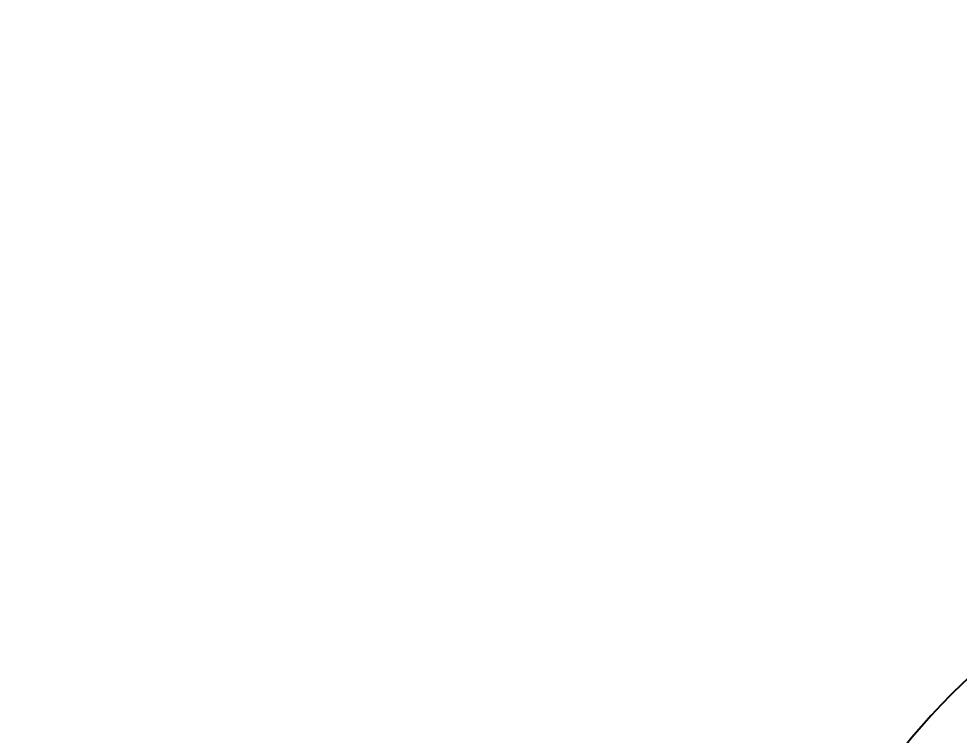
# Model space of a CAD drawing. Header units: millimetres. Extents: x 5828 to 6704, y 123 to 421.
# Drawn here: x 6548.64 to 6567.58, y 343.59 to 358.02 of the extents above; entities that cross this region are included whole.
import ezdxf

# ---------------------------------------------------------------- set-up
doc = ezdxf.new("R2010")
doc.units = ezdxf.units.MM
doc.layers.add('尺寸标注', color=7, linetype='Continuous')
doc.layers.add('运动范围', color=7, linetype='Continuous')
doc.styles.add('微软雅黑', font='msyh.ttc', dxfattribs={"height": 1.5})
doc.dimstyles.new('尺寸标注_1_20比例', dxfattribs={"dimtxt": 1.5, "dimasz": 1.25, "dimexe": 0.5, "dimexo": 0.4, "dimgap": 0.5, "dimtad": 1, "dimdec": 1, "dimlfac": 20, "dimdsep": 46, "dimtxsty": '微软雅黑', "dimcen": 0.09, "dimadec": 0, "dimazin": 0, "dimtp": 0.01, "dimtm": 0.01, "dimtfac": 1, "dimtdec": 1, "dimtofl": 0, "dimtmove": 0, "dimatfit": 3, "dimfxl": 1, "dimtolj": 1, "dimarcsym": 0})

# ---------------------------------------------------------------- blocks, each defined once
blk = doc.blocks.new('*D813')
at = {"layer": 'Defpoints', "color": 0}
for p in [(6512.923, 388.78), (6576.903, 388.78), (6574.497, 314.953)]:
    blk.add_point(p, dxfattribs=at)
at = {"layer": '尺寸标注', "color": 0, "lineweight": -2}
for p, q in [((6576.503, 388.78), (6512.423, 388.78)), ((6512.923, 316.203), (6512.923, 387.53)), ((6574.097, 314.953), (6512.423, 314.953))]:
    blk.add_line(p, q, dxfattribs=at)
at = {"layer": '尺寸标注', "color": 0}
for points in [[(6513.131, 387.53), (6512.714, 387.53), (6512.923, 388.78)], [(6512.714, 316.203), (6513.131, 316.203), (6512.923, 314.953)]]:
    blk.add_solid(points, dxfattribs=at)
at = {"layer": '尺寸标注', "color": 0, "insert": (6511.644, 357.269), "char_height": 1.5, "attachment_point": 5, "rotation": 90, "style": '微软雅黑'}
blk.add_mtext('\\A1;1476.6', dxfattribs=at)
blk = doc.blocks.new('*D815')
at = {"layer": 'Defpoints', "color": 0}
for p in [(6576.903, 388.78), (6505.216, 289.326), (6557.104, 289.326)]:
    blk.add_point(p, dxfattribs=at)
at = {"layer": '尺寸标注', "color": 0, "lineweight": -2}
for p, q in [((6576.503, 388.78), (6504.716, 388.78)), ((6505.216, 387.53), (6505.216, 290.576)), ((6556.704, 289.326), (6504.716, 289.326))]:
    blk.add_line(p, q, dxfattribs=at)
at = {"layer": '尺寸标注', "color": 0}
for points in [[(6505.424, 387.53), (6505.008, 387.53), (6505.216, 388.78)], [(6505.008, 290.576), (6505.424, 290.576), (6505.216, 289.326)]]:
    blk.add_solid(points, dxfattribs=at)
at = {"layer": '尺寸标注', "color": 0, "insert": (6503.937, 339.399), "char_height": 1.5, "attachment_point": 5, "rotation": 90, "style": '微软雅黑'}
blk.add_mtext('\\A1;1989.1', dxfattribs=at)

msp = doc.modelspace()

# ---------------------------------------------------------------- linework, layer by layer
at = {"layer": '运动范围', "color": 7, "linetype": 'Continuous'}
for radius, start, end in [(53.8276, 350, 225), (13.3897, 56.73058, 291.73058)]:
    msp.add_arc((6576.9026, 334.9526), radius, start, end, dxfattribs=at)

# ---------------------------------------------------------------- dimensions: what is measured, and where the dimension line sits
at = {"layer": '尺寸标注'}
for base, p1, p2, picture, middle in [((6505.2159, 289.3261), (6576.9026, 388.7802), (6557.1036, 289.3261), '*D815', (6505.2159, 339.3991)), ((6512.9227, 388.7802), (6574.4967, 314.9526), (6576.9026, 388.7802), '*D813', (6512.9227, 357.2687))]:
    dim = msp.add_linear_dim(base=base, p1=p1, p2=p2, angle=90, dimstyle='尺寸标注_1_20比例', dxfattribs=at)
    dim.commit()
    dim.dimension.update_dxf_attribs({"geometry": picture, "text_midpoint": middle, "dimtype": 160})

doc.saveas('drawing.dxf')
